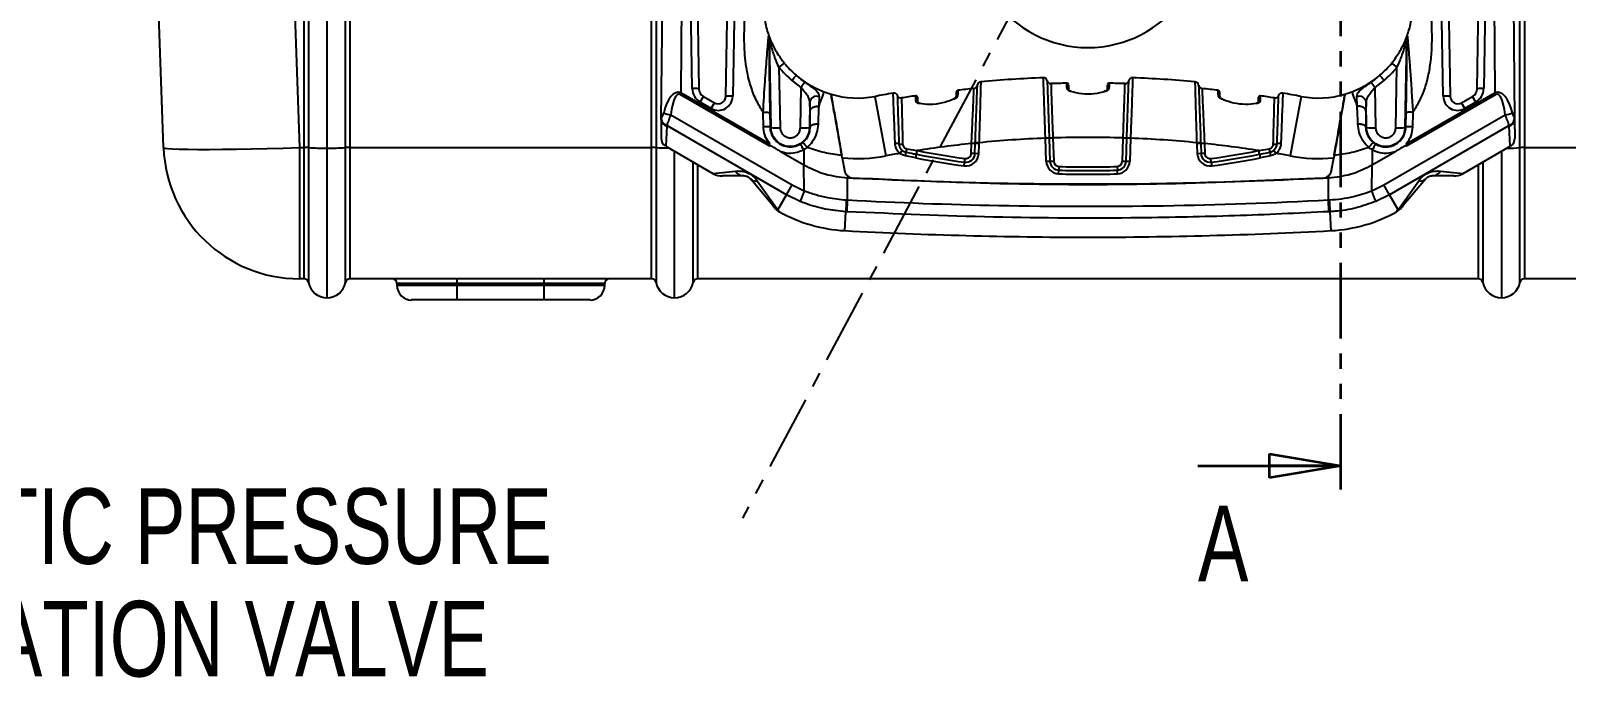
# Model space of a CAD drawing. Header units: millimetres. Extents: x 12 to 854, y 4 to 555.
# Drawn here: x 81.1 to 210.1, y 183.7 to 239.7 of the extents above; entities that cross this region are included whole.
import ezdxf

# ---------------------------------------------------------------- set-up
doc = ezdxf.new("R2010")
doc.units = ezdxf.units.MM
doc.linetypes.add('CENTER', pattern=[10.16, 6.35, -1.27, 1.27, -1.27])
doc.linetypes.add('PHANTOM', pattern=[12.7, 6.35, -1.27, 1.27, -1.27, 1.27, -1.27])
doc.layers.add('DEFAULT_1', color=7, linetype='CENTER')
doc.styles.add('SLDTEXTSTYLE2', font='TXT', dxfattribs={"width": 0.75})
doc.dimstyles.new('SLDDIMSTYLE1', dxfattribs={"dimtxt": 0.18, "dimasz": 3.556, "dimexe": 0, "dimexo": 0.0625, "dimgap": 0, "dimtad": 0, "dimtih": 1, "dimtoh": 1, "dimdec": 0, "dimrnd": 1e-09, "dimzin": 0, "dimdsep": 46, "dimtxsty": 'Standard', "dimsah": 1, "dimcen": 0.09, "dimadec": 0, "dimazin": 0, "dimtfac": 3.556, "dimtdec": 0, "dimtofl": 0, "dimtmove": 0, "dimatfit": 3, "dimfxl": 1, "dimfrac": 2, "dimtolj": 1, "dimtzin": 0, "dimarcsym": 0})

# ---------------------------------------------------------------- blocks, each defined once
blk = doc.blocks.new('SW_NOTE_0_2')
at = {"layer": 'DEFAULT_1', "color": 0, "char_height": 6.35, "attachment_point": 1, "style": 'SLDTEXTSTYLE2'}
for s, insert in [('AUTOMATIC PRESSURE', (-90.31, 2.52)), ('EQUALIZATION VALVE', (-90.31, -6.94))]:
    blk.add_mtext(s, dxfattribs=dict(at, insert=insert))
blk = doc.blocks.new('_Closed')
at = {"color": 0, "linetype": 'ByBlock', "lineweight": -2}
for p, q in [((-1, 0.166667), (0, 0)), ((-1, 0.166667), (-1, -0.166667)), ((0, 0), (-1, -0.166667)), ((0, 0), (-1, 0))]:
    blk.add_line(p, q, dxfattribs=at)

msp = doc.modelspace()

# ---------------------------------------------------------------- linework, layer by layer
at = {"color": 7, "linetype": 'PHANTOM', "lineweight": 35}
msp.add_line((191.13, 201.16), (191.13, 302.74), dxfattribs=at)
at = {"color": 7, "linetype": 'Continuous', "lineweight": 25}
for p, q in [((102.45, 263.99), (103.64, 229.91)), ((104.02, 229.91), (104.02, 263.99)), ((104.39, 263.98), (104.39, 229.89)), ((92.22, 229.91), (91.1, 262.06)), ((105.95, 242.02), (105.95, 229.85)), ((134.04, 232.24), (134.13, 241.94)), ((135.75, 241.98), (135.68, 234.52)), ((136.64, 234.85), (136.52, 242.01)), ((137.08, 242), (137.2, 234.84)), ((139.46, 234.2), (139.59, 242.14)), ((140.18, 242.15), (140.04, 234.21)), ((199.75, 234.21), (199.61, 242.15)), ((200.19, 242.14), (200.33, 234.2)), ((202.59, 234.84), (202.71, 242)), ((203.27, 242.01), (203.15, 234.85)), ((204.11, 234.52), (204.04, 241.98)), ((205.66, 241.94), (205.74, 232.24)), ((107.51, 229.89), (107.51, 240.93)), ((107.88, 241.05), (107.88, 229.91)), ((133.23, 229.91), (133.23, 241.05)), ((133.6, 240.93), (133.6, 229.89)), ((206.19, 229.89), (206.19, 240.93)), ((206.56, 241.05), (206.56, 229.91)), ((143.07, 239.31), (143.1, 239.13)), ((143.26, 231.57), (143.13, 239.05)), ((196.66, 239.05), (196.53, 231.57)), ((196.72, 239.31), (196.68, 239.13)), ((143.93, 236.65), (144.02, 231.56)), ((195.76, 231.56), (195.85, 236.65)), ((145.79, 234.94), (145.01, 235.55)), ((145.73, 231.56), (145.79, 234.94)), ((194.78, 235.55), (194, 234.94)), ((194, 234.94), (194.06, 231.56)), ((135.59, 234.36), (135.68, 234.52)), ((143.12, 230.01), (135.59, 234.36)), ((135.68, 234.52), (143.16, 230.2)), ((137.31, 233.72), (137.58, 234.19)), ((138.23, 233.19), (137.31, 233.72)), ((137.58, 234.19), (138.5, 233.66)), ((138.23, 233.19), (138.5, 233.66)), ((146.53, 233.71), (146.49, 231.57)), ((146.55, 232.96), (146.53, 233.71)), ((147.72, 234.58), (148.3, 234.38)), ((151.98, 234.19), (152.9, 229.2)), ((158.67, 234.01), (158.61, 233.98)), ((187.81, 234.19), (186.89, 229.2)), ((191.48, 234.38), (192.07, 234.58)), ((193.26, 233.71), (193.24, 232.96)), ((193.3, 231.57), (193.26, 233.71)), ((196.62, 230.2), (204.11, 234.52)), ((204.2, 234.36), (196.67, 230.01)), ((201.28, 233.66), (202.21, 234.19)), ((201.56, 233.19), (201.28, 233.66)), ((202.48, 233.72), (201.56, 233.19)), ((202.48, 233.72), (202.21, 234.19)), ((204.2, 234.36), (204.11, 234.52)), ((134.04, 232.24), (134.05, 232.28)), ((134.83, 232.66), (145.04, 226.77)), ((142.62, 231.64), (142.6, 232.85)), ((143.16, 232.85), (143.18, 231.63)), ((194.75, 226.77), (204.96, 232.66)), ((196.61, 231.63), (196.63, 232.85)), ((197.19, 232.85), (197.17, 231.64)), ((205.74, 232.28), (205.74, 232.24)), ((134.04, 232.24), (134.03, 230.68)), ((144.56, 225.93), (134.5, 231.74)), ((134.5, 231.74), (134.5, 231.7)), ((143.26, 231.57), (143.18, 231.63)), ((146.49, 231.57), (146.55, 231.61)), ((193.3, 231.57), (193.23, 231.61)), ((205.29, 231.74), (195.23, 225.93)), ((196.53, 231.57), (196.61, 231.63)), ((205.29, 231.7), (205.29, 231.74)), ((205.74, 232.24), (205.76, 230.68)), ((103.64, 229.91), (104.02, 229.91)), ((103.64, 229.91), (103.64, 218.87)), ((104.02, 218.87), (104.02, 229.91)), ((104.39, 229.89), (104.39, 218.57)), ((105.95, 229.85), (105.95, 217.29)), ((107.51, 218.57), (107.51, 229.89)), ((107.88, 229.91), (133.23, 229.91)), ((107.88, 229.91), (107.88, 218.87)), ((133.23, 218.87), (133.23, 229.91)), ((133.6, 229.89), (133.6, 218.57)), ((134.41, 230.01), (138.38, 227.72)), ((145.72, 230.18), (145.93, 230.33)), ((146.01, 229.71), (146.01, 228.45)), ((154.67, 229.8), (155.53, 229.64)), ((160.08, 229.4), (160.11, 230.24)), ((160.42, 230.23), (160.11, 230.24)), ((160.39, 229.39), (160.42, 230.23)), ((160.73, 230.3), (160.42, 230.31)), ((160.42, 230.23), (160.42, 230.31)), ((160.73, 230.22), (160.42, 230.23)), ((160.73, 230.22), (160.7, 229.38)), ((160.73, 230.3), (160.73, 230.22)), ((166.63, 230.69), (166.32, 230.68)), ((166.63, 230.69), (166.32, 230.68)), ((166.39, 228.72), (166.32, 230.68)), ((166.32, 230.68), (166.32, 230.68)), ((166.94, 230.7), (166.63, 230.69)), ((166.63, 230.69), (166.63, 230.69)), ((166.63, 230.69), (166.7, 228.73)), ((166.94, 230.7), (167.01, 228.74)), ((172.78, 228.74), (172.84, 230.7)), ((173.16, 230.69), (172.84, 230.7)), ((173.09, 228.73), (173.16, 230.69)), ((173.47, 230.68), (173.16, 230.69)), ((173.16, 230.69), (173.16, 230.69)), ((173.47, 230.68), (173.16, 230.69)), ((173.47, 230.68), (173.4, 228.72)), ((173.47, 230.68), (173.47, 230.68)), ((179.36, 230.31), (179.05, 230.3)), ((179.06, 230.22), (179.05, 230.3)), ((179.37, 230.23), (179.06, 230.22)), ((179.09, 229.38), (179.06, 230.22)), ((179.36, 230.31), (179.37, 230.23)), ((179.68, 230.24), (179.37, 230.23)), ((179.37, 230.23), (179.4, 229.39)), ((179.68, 230.24), (179.71, 229.4)), ((184.25, 229.64), (185.11, 229.8)), ((193.78, 229.71), (193.78, 228.45)), ((193.86, 230.33), (194.07, 230.18)), ((201.41, 227.72), (205.38, 230.01)), ((206.19, 218.57), (206.19, 229.89)), ((206.56, 229.91), (231.91, 229.91)), ((206.56, 229.91), (206.56, 218.87)), ((136.72, 218.57), (136.72, 228.68)), ((144.12, 229.54), (146.01, 228.45)), ((146.05, 226.27), (146.01, 228.45)), ((149.24, 229.04), (149.44, 227.96)), ((154.29, 229.66), (154.1, 229.41)), ((154.55, 229.2), (154.61, 229.51)), ((155.42, 229.03), (154.55, 229.2)), ((155.42, 229.03), (155.48, 229.34)), ((155.48, 229.34), (155.53, 229.64)), ((159.49, 228.36), (159.53, 228.67)), ((159.53, 228.67), (159.58, 228.98)), ((160.39, 229.39), (160.08, 229.4)), ((160.7, 229.38), (160.39, 229.39)), ((166.7, 228.73), (166.39, 228.72)), ((167.01, 228.74), (166.7, 228.73)), ((173.09, 228.73), (172.78, 228.74)), ((173.4, 228.72), (173.09, 228.73)), ((179.4, 229.39), (179.09, 229.38)), ((179.71, 229.4), (179.4, 229.39)), ((180.25, 228.67), (180.21, 228.98)), ((180.25, 228.67), (180.3, 228.36)), ((184.31, 229.34), (184.25, 229.64)), ((184.31, 229.34), (184.37, 229.03)), ((185.24, 229.2), (184.37, 229.03)), ((185.18, 229.51), (185.24, 229.2)), ((185.69, 229.41), (185.5, 229.66)), ((190.35, 227.96), (190.54, 229.04)), ((193.74, 226.27), (193.78, 228.45)), ((193.78, 228.45), (195.67, 229.54)), ((203.07, 228.68), (203.07, 218.57)), ((140.96, 227.51), (139.17, 227.51)), ((143.41, 225.02), (141.55, 227.24)), ((142.1, 227.11), (143.84, 224.68)), ((149.7, 227.51), (149.7, 227.35)), ((149.7, 227.35), (150.15, 227.33)), ((149.7, 225.5), (149.7, 227.35)), ((167.42, 227.69), (167.43, 228)), ((167.44, 228.31), (167.43, 228)), ((172.35, 228.31), (172.36, 228)), ((172.37, 227.69), (172.36, 228)), ((189.64, 227.33), (190.09, 227.35)), ((190.09, 227.51), (190.09, 227.35)), ((190.09, 225.5), (190.09, 227.35)), ((195.95, 224.68), (197.68, 227.11)), ((198.24, 227.24), (196.38, 225.02)), ((200.62, 227.51), (198.82, 227.51)), ((143.84, 224.68), (144.56, 225.93)), ((144.56, 225.93), (145.04, 226.77)), ((145.7, 225.38), (144.56, 225.93)), ((145.04, 226.77), (146.05, 226.27)), ((193.74, 226.27), (194.75, 226.77)), ((195.23, 225.93), (194.09, 225.38)), ((195.23, 225.93), (194.75, 226.77)), ((195.95, 224.68), (195.23, 225.93)), ((149.65, 224.51), (149.54, 224.51)), ((190.24, 224.51), (190.14, 224.51)), ((104.02, 218.87), (103.64, 218.87)), ((133.23, 218.87), (107.88, 218.87)), ((111.82, 218.49), (111.82, 218.33)), ((116.9, 218.49), (116.9, 218.87)), ((124.21, 218.49), (116.9, 218.49)), ((116.9, 218.33), (116.9, 218.49)), ((116.9, 217.1), (116.9, 218.33)), ((116.9, 218.33), (124.21, 218.33)), ((124.21, 218.49), (124.21, 218.87)), ((124.21, 218.33), (124.21, 218.49)), ((124.21, 217.1), (124.21, 218.33)), ((129.29, 218.33), (129.29, 218.49)), ((202.7, 218.87), (137.09, 218.87)), ((231.91, 218.87), (206.56, 218.87)), ((116.9, 217.1), (113.06, 217.1)), ((124.21, 217.1), (116.9, 217.1)), ((128.05, 217.1), (124.21, 217.1))]:
    msp.add_line(p, q, dxfattribs=at)
at = {"color": 8, "linetype": 'Continuous', "lineweight": 25}
for p, q in [((134.5, 231.7), (134.41, 230.01)), ((205.38, 230.01), (205.29, 231.7)), ((135.16, 217.29), (135.16, 229.58)), ((137.09, 228.47), (137.09, 218.87)), ((202.7, 218.87), (202.7, 228.47)), ((204.63, 229.58), (204.63, 217.29)), ((138.38, 227.72), (140.28, 227.92)), ((199.51, 227.92), (201.41, 227.72)), ((149.46, 222.91), (149.54, 224.51)), ((190.33, 222.91), (190.24, 224.51)), ((116.9, 218.49), (111.82, 218.49)), ((111.82, 218.33), (116.9, 218.33)), ((129.29, 218.49), (124.21, 218.49)), ((124.21, 218.33), (129.29, 218.33))]:
    msp.add_line(p, q, dxfattribs=at)
at = {"color": 7, "linetype": 'Continuous', "lineweight": 35}
msp.add_line((179.13, 203.16), (191.13, 203.16), dxfattribs=at)
at = {"color": 7, "linetype": 'Continuous', "lineweight": 25, "flags": 128}
for points in [[(92.22, 229.91), (92.3, 229.86), (92.55, 229.82), (92.97, 229.79), (93.53, 229.77), (94.25, 229.75), (95.1, 229.74), (96.07, 229.74), (97.16, 229.75), (98.34, 229.77), (99.59, 229.79), (100.91, 229.82), (102.27, 229.86), (103.64, 229.91)], [(149.65, 224.51), (149.65, 224.6), (149.66, 224.71), (149.66, 224.82), (149.67, 224.95), (149.68, 225.08), (149.68, 225.21), (149.69, 225.35), (149.7, 225.5)], [(190.14, 224.51), (190.14, 224.6), (190.13, 224.71), (190.12, 224.82), (190.12, 224.95), (190.11, 225.08), (190.1, 225.21), (190.1, 225.35), (190.09, 225.5)]]:
    msp.add_lwpolyline(points, dxfattribs=at)
at = {"color": 7, "linetype": 'Continuous', "lineweight": 25}
for centre, radius, start, end in [((169.89, 248.08), 9.78, 215.9336, 324.0664), ((150.54, 242), 7.94, 199.7786, 200.3241), ((142.57, 239.04), 0.566, 0.8539, 20.3218), ((151.11, 242.01), 8.51, 199.7786, 200.3241), ((197.22, 239.04), 0.566, 159.6782, 179.1461), ((188.68, 242.01), 8.51, 339.6759, 340.2214), ((189.25, 242), 7.94, 339.6759, 340.2214), ((148.38, 231.39), 6.89, 125.5604, 130.24), ((150.54, 242.01), 8.51, 219.0838, 229.455), ((150.54, 242), 7.94, 219.0838, 229.455), ((189.25, 242), 7.94, 310.5451, 320.9162), ((189.25, 242.01), 8.51, 310.5489, 320.9162), ((191.41, 231.39), 6.89, 49.76, 54.4396), ((136.85, 230.82), 4.04, 85.0032, 92.9563), ((137.97, 234.87), 1.33, 181, 240), ((137.96, 234.85), 0.762, 181, 240), ((154.94, 228.56), 11.16, 142.2918, 145.1519), ((169.89, 136.95), 98.37, 95.5891, 96.3838), ((160.28, 235.17), 0.318, 275.5891, 353.8714), ((160.91, 235.1), 0.318, 95.2276, 173.8714), ((169.89, 136.95), 98.88, 92.174, 95.2276), ((166.15, 235.44), 0.318, 13.5302, 92.174), ((166.77, 235.59), 0.318, 193.5302, 271.8126), ((169.89, 136.95), 98.37, 91.0337, 91.8126), ((168.12, 235.18), 0.127, 2, 91.0337), ((168.14, 234.74), 0.121, 5.0185, 93.9622), ((171.64, 234.74), 0.121, 86.0378, 174.9815), ((171.67, 235.18), 0.127, 88.9663, 178), ((169.89, 136.95), 98.37, 88.1874, 88.9663), ((173.02, 235.59), 0.317, 268.1874, 346.4698), ((173.63, 235.44), 0.318, 87.826, 166.4698), ((169.89, 136.95), 98.88, 84.7724, 87.826), ((178.87, 235.1), 0.318, 6.1286, 84.7724), ((179.51, 235.17), 0.318, 186.1286, 264.4109), ((169.89, 136.95), 98.37, 83.6162, 84.4109), ((184.84, 228.56), 11.16, 34.8481, 37.7082), ((201.82, 234.85), 0.762, 300, 359), ((201.81, 234.87), 1.33, 300, 359), ((202.94, 230.82), 4.04, 87.0437, 94.9968), ((138.83, 234.23), 1.21, 240, 359), ((138.82, 234.21), 0.635, 240, 359), ((139.82, 230.04), 4.18, 86.978, 94.9819), ((147.09, 233.63), 0.574, 68.6959, 172.2702), ((150.54, 242), 7.94, 253.6416, 280.4392), ((169.89, 136.95), 98.88, 99.5289, 100.4392), ((153.58, 234.15), 0.318, 20.8851, 99.5289), ((154.17, 234.38), 0.318, 200.8851, 279.1675), ((169.89, 136.95), 98.37, 98.464, 99.1675), ((155.43, 234.12), 0.127, 2, 98.464), ((155.45, 233.69), 0.123, 5.47, 100.2018), ((155.76, 233.57), 0.038, 84.8444, 149.8506), ((158.62, 233.95), 0.0347, 41.4967, 111.2417), ((158.95, 234.14), 0.119, 92.2613, 175.3612), ((158.97, 234.58), 0.127, 96.3838, 178), ((168.46, 234.59), 0.0371, 78.1349, 143.5655), ((180.82, 234.58), 0.127, 2, 83.6162), ((180.84, 234.14), 0.119, 4.6388, 87.7387), ((181.17, 233.95), 0.0354, 71.5793, 138.0978), ((184.03, 233.57), 0.0373, 29.7676, 98.0342), ((184.33, 233.69), 0.123, 79.7982, 174.53), ((184.35, 234.12), 0.127, 81.536, 178), ((169.89, 136.95), 98.37, 80.8325, 81.536), ((185.62, 234.38), 0.318, 260.8325, 339.1149), ((186.21, 234.15), 0.318, 80.4711, 159.1149), ((169.89, 136.95), 98.88, 79.5608, 80.4711), ((189.25, 242), 7.94, 259.5608, 286.3584), ((192.69, 233.63), 0.574, 7.7298, 111.3041), ((199.97, 230.04), 4.18, 85.0181, 93.022), ((200.95, 234.23), 1.21, 181, 300), ((200.97, 234.21), 0.635, 181, 300), ((134.68, 232.36), 0.641, 186.657, 253.4293), ((135.08, 234.91), 2.27, 248.0173, 263.6206), ((204.71, 234.91), 2.27, 276.3794, 291.9827), ((205.1, 232.36), 0.641, 286.5707, 353.343), ((134.65, 232.29), 0.605, 184.2128, 255.6432), ((142.82, 227.27), 4.37, 85.3721, 92.7144), ((143.7, 239.44), 7.88, 266.7942, 272.3299), ((146.05, 239.44), 7.88, 267.6814, 273.2169), ((193.74, 239.44), 7.88, 266.7942, 272.3299), ((196.08, 239.44), 7.88, 267.6814, 273.2169), ((196.96, 227.3), 4.35, 87.2772, 94.6603), ((205.14, 232.29), 0.605, 284.3568, 355.7872), ((103.64, 230.3), 11.43, 182, 270), ((104.09, 225.85), 4.05, 85.7112, 91.0024), ((105.65, 246.73), 16.88, 265.7112, 271.0024), ((106.24, 246.73), 16.88, 268.9976, 274.2888), ((107.81, 225.85), 4.05, 88.9976, 94.2888), ((133.3, 225.85), 4.05, 85.7112, 91.0024), ((134.79, 230.67), 0.762, 179.5, 237.1189), ((142.37, 227.78), 4.12, 27.8817, 35.6698), ((153.77, 229.49), 0.762, 71.925, 96.1869), ((154.24, 231.01), 0.831, 253.9242, 276.0201), ((149.9, 230.72), 4.87, 345.5727, 349.0297), ((169.89, 136.95), 93.8, 95.9872, 98.8055), ((169.89, 136.95), 93.8, 92.1829, 95.6035), ((169.89, 136.95), 93.8, 88.1972, 91.8028), ((169.89, 136.95), 93.8, 84.3965, 87.8171), ((169.89, 136.95), 93.8, 81.1945, 84.0128), ((189.89, 230.72), 4.87, 190.9703, 194.4273), ((185.55, 231.01), 0.831, 263.9799, 286.0758), ((186.02, 229.49), 0.762, 83.8131, 108.075), ((197.42, 227.78), 4.12, 144.3302, 152.1183), ((205, 230.67), 0.762, 302.609, 0.5), ((206.49, 225.85), 4.05, 88.9976, 94.2888), ((150.54, 242), 13.02, 264.2928, 280.4392), ((169.89, 136.95), 93.8, 99.6947, 100.4392), ((169.89, 304.15), 76.5, 259.0923, 262.1853), ((169.89, 304.15), 76.19, 259.0923, 262.1853), ((169.89, 304.15), 75.88, 259.0923, 262.1853), ((159.64, 229.42), 1.07, 262.1853, 358), ((159.64, 229.42), 0.756, 262.1853, 358), ((159.64, 229.42), 0.444, 262.1853, 358), ((167.46, 228.76), 1.07, 182, 268.1478), ((167.46, 228.76), 0.756, 182, 268.1478), ((167.46, 228.76), 0.444, 182, 268.1478), ((172.33, 228.76), 0.444, 271.8522, 358), ((172.33, 228.76), 0.756, 271.8522, 358), ((172.33, 228.76), 1.07, 271.8522, 358), ((180.15, 229.42), 1.07, 182, 277.8147), ((180.15, 229.42), 0.756, 182, 277.8147), ((180.15, 229.42), 0.444, 182, 277.8147), ((169.89, 304.15), 75.88, 277.8147, 280.9077), ((169.89, 304.15), 76.19, 277.8147, 280.9077), ((169.89, 304.15), 76.5, 277.8147, 280.9077), ((169.89, 136.95), 93.8, 79.5608, 80.3053), ((189.25, 242), 13.02, 259.5608, 275.7072), ((139.17, 229.1), 1.59, 242.2761, 270), ((141.01, 228.37), 0.863, 211.7841, 266.5795), ((141.93, 227.66), 0.573, 227.7563, 287.3127), ((150.19, 228.09), 0.762, 190, 266.994), ((169.89, 304.15), 76.5, 268.1478, 271.8522), ((169.89, 304.15), 76.19, 268.1478, 271.8522), ((169.89, 304.15), 75.88, 268.1478, 271.8522), ((189.6, 228.09), 0.762, 273.006, 350), ((197.86, 227.66), 0.573, 252.6873, 312.2437), ((198.77, 228.37), 0.863, 273.4205, 328.2159), ((200.62, 229.1), 1.59, 270, 297.6271), ((176.7, 213.8), 33.08, 157.8603, 159.5236), ((163.09, 213.8), 33.08, 20.4764, 22.1397), ((144.42, 225.87), 1.32, 220.0734, 244.0256), ((144.77, 225.87), 1.59, 219.9911, 240.0564), ((500.85, 207.42), 351.73, 177.0526, 177.214), ((-161.07, 207.42), 351.73, 2.786, 2.9474), ((195.02, 225.87), 1.59, 300.0653, 320.0089), ((195.37, 225.87), 1.32, 295.9744, 319.9266), ((150.14, 235.6), 12.7, 240.9566, 266.9254), ((189.65, 235.6), 12.7, 273.0746, 299.0395), ((169.89, 603.37), 381, 266.9254, 270), ((169.89, 603.37), 381, 270, 273.0746), ((104.02, 218.49), 0.381, 11.1599, 90), ((105.95, 218.87), 1.59, 191.1599, 270), ((105.95, 218.87), 1.59, 270, 348.8401), ((107.88, 218.49), 0.381, 90, 168.8401), ((111.44, 218.49), 0.381, 0, 90), ((113.06, 218.33), 1.24, 180, 270), ((128.05, 218.33), 1.24, 270, 0), ((129.67, 218.49), 0.381, 90, 180), ((133.23, 218.49), 0.381, 11.1599, 90), ((135.16, 218.87), 1.59, 191.1599, 270), ((135.16, 218.87), 1.59, 270, 348.8401), ((137.09, 218.49), 0.381, 90, 168.8401), ((202.7, 218.49), 0.381, 11.1599, 90), ((204.63, 218.87), 1.59, 191.1599, 270), ((204.63, 218.87), 1.59, 270, 348.8401), ((206.56, 218.49), 0.381, 90, 168.8401)]:
    msp.add_arc(centre, radius, start, end, dxfattribs=at)
at = {"color": 8, "linetype": 'Continuous', "lineweight": 25}
for centre, radius, start, end in [((134.58, 241.1), 11.24, 265.0041, 270.5514), ((205.11, 243.6), 13.75, 269.9542, 274.4903)]:
    msp.add_arc(centre, radius, start, end, dxfattribs=at)
at = {"color": 7, "linetype": 'Continuous', "lineweight": 25}
for centre, major_axis, ratio, start_param, end_param in [((135.62, 230.63), (-0.15, 3.92), 0.402197, 6.144294, 7.246867), ((135.54, 230.49), (-0.05, 3.89), 0.210866, 6.158268, 7.26084), ((204.17, 230.63), (0.15, 3.92), 0.402197, 5.319504, 6.422076), ((204.25, 230.49), (0.05, 3.89), 0.210866, 5.305531, 6.408103)]:
    msp.add_ellipse(centre, major_axis=major_axis, ratio=ratio, start_param=start_param, end_param=end_param, dxfattribs=at)
for points, knots in [([(142.6, 232.86), (142.4, 233.18), (142.11, 233.67), (141.79, 234.4), (141.58, 234.99), (141.38, 235.68), (141.2, 236.49), (141.08, 237.42), (141.02, 238.36), (141.01, 239.28), (141.03, 240.2), (141.05, 241.08), (141.05, 241.65), (141.05, 241.89)], [0, 0, 0, 0, 0.119831, 0.186079, 0.253663, 0.322868, 0.417531, 0.518581, 0.626542, 0.718547, 0.815886, 0.92406, 1, 1, 1, 1]), ([(142.6, 241.86), (142.62, 241.48), (142.66, 240.9), (142.82, 240.13), (142.95, 239.65), (143.05, 239.38), (143.07, 239.31)], [0, 0, 0, 0, 0.420876, 0.655877, 0.909671, 1, 1, 1, 1]), ([(196.72, 239.31), (196.74, 239.38), (196.9, 239.84), (197.11, 240.67), (197.16, 241.48), (197.18, 241.86)], [0, 0, 0, 0, 0.0904, 0.57877, 1, 1, 1, 1]), ([(198.74, 241.89), (198.74, 241.53), (198.74, 240.71), (198.78, 239.48), (198.77, 238.15), (198.65, 236.87), (198.37, 235.39), (197.9, 234.04), (197.38, 233.18), (197.19, 232.86)], [0, 0, 0, 0, 0.115444, 0.264911, 0.395732, 0.54297, 0.677304, 0.880086, 1, 1, 1, 1]), ([(142.6, 232.86), (142.6, 232.86), (142.64, 233.73), (142.75, 235.27), (142.88, 237.11), (142.97, 238.2), (143.02, 238.76), (143.04, 239.04), (143.06, 239.22), (143.07, 239.3), (143.07, 239.31), (143.07, 239.31), (143.07, 239.31)], [0, 0, 0, 0, 0.000004, 0.362784, 0.644759, 0.791893, 0.847064, 0.910676, 0.941755, 0.975251, 0.999996, 1, 1, 1, 1]), ([(143.1, 239.13), (143.1, 239.13), (143.1, 239.13), (143.09, 239.06), (143.09, 238.9), (143.09, 238.63), (143.09, 238.08), (143.1, 236.99), (143.12, 235.19), (143.14, 233.69), (143.16, 232.85)], [0, 0, 0, 0, 0.023597, 0.04491, 0.070395, 0.128166, 0.182103, 0.332677, 0.626654, 1, 1, 1, 1]), ([(143.1, 239.24), (143.1, 239.23), (143.11, 239.2), (143.18, 239.01), (143.39, 238.53), (143.77, 237.8), (144.19, 237.25), (144.38, 236.99)], [0, 0, 0, 0, 0.061848, 0.145638, 0.313401, 0.68883, 1, 1, 1, 1]), ([(143.93, 236.65), (143.82, 236.92), (143.55, 237.52), (143.32, 238.27), (143.19, 238.79), (143.15, 238.98), (143.13, 239.04), (143.13, 239.05), (143.13, 239.05)], [0, 0, 0, 0, 0.328404, 0.723804, 0.887229, 0.957164, 0.983214, 1, 1, 1, 1]), ([(195.41, 236.99), (195.64, 237.3), (195.99, 237.77), (196.34, 238.42), (196.53, 238.82), (196.63, 239.08), (196.68, 239.21), (196.69, 239.23), (196.69, 239.24)], [0, 0, 0, 0, 0.374548, 0.576743, 0.777999, 0.868579, 0.947136, 1, 1, 1, 1]), ([(196.66, 239.05), (196.66, 239.05), (196.65, 239.04), (196.64, 238.99), (196.62, 238.87), (196.51, 238.43), (196.29, 237.65), (195.99, 236.98), (195.85, 236.65)], [0, 0, 0, 0, 0.023218, 0.036127, 0.10011, 0.184887, 0.603258, 1, 1, 1, 1]), ([(196.63, 232.85), (196.63, 232.94), (196.65, 234), (196.67, 235.47), (196.69, 237.23), (196.7, 238.21), (196.7, 238.84), (196.69, 239.06), (196.69, 239.13), (196.69, 239.13), (196.68, 239.13)], [0, 0, 0, 0, 0.042119, 0.469833, 0.655699, 0.841028, 0.924023, 0.954982, 0.977513, 1, 1, 1, 1]), ([(196.72, 239.31), (196.72, 239.31), (196.72, 239.31), (196.72, 239.29), (196.73, 239.21), (196.75, 238.98), (196.81, 238.36), (196.89, 237.36), (196.99, 235.99), (197.09, 234.5), (197.16, 233.4), (197.19, 232.86), (197.19, 232.86)], [0, 0, 0, 0, 0.000004, 0.029157, 0.058367, 0.095808, 0.18465, 0.364049, 0.544371, 0.772311, 0.999996, 1, 1, 1, 1]), ([(145.38, 235.97), (145.38, 235.97), (145.62, 235.76), (145.87, 235.57), (146.11, 235.38)], [0, 0, 0, 0, 0.0000319, 1, 1, 1, 1]), ([(145.38, 235.97), (145.43, 235.92), (145.53, 235.84), (145.94, 235.51), (146.64, 235.04), (147.38, 234.73), (147.72, 234.58)], [0, 0, 0, 0, 0.076244, 0.148509, 0.607538, 1, 1, 1, 1]), ([(146.53, 233.71), (146.51, 233.82), (146.48, 234.03), (146.28, 234.34), (146.03, 234.63), (145.86, 234.84), (145.79, 234.94)], [0, 0, 0, 0, 0.282468, 0.530262, 0.780791, 1, 1, 1, 1]), ([(146.11, 235.38), (146.25, 235.29), (146.54, 235.09), (146.93, 234.8), (147.25, 234.5), (147.28, 234.28), (147.3, 234.17)], [0, 0, 0, 0, 0.197896, 0.43807, 0.693596, 1, 1, 1, 1]), ([(160.11, 230.24), (160.13, 230.76), (160.18, 231.81), (160.24, 233.2), (160.29, 234.25), (160.31, 234.72), (160.31, 234.84), (160.31, 234.85), (160.31, 234.85)], [0, 0, 0, 0, 0.217347, 0.43466, 0.650824, 0.864985, 0.951817, 1, 1, 1, 1]), ([(160.42, 230.31), (160.44, 230.86), (160.48, 231.95), (160.53, 233.3), (160.57, 234.35), (160.59, 234.9), (160.6, 235.11), (160.6, 235.13), (160.6, 235.13)], [0, 0, 0, 0, 0.216675, 0.433565, 0.604637, 0.817217, 0.924839, 1, 1, 1, 1]), ([(160.88, 235.42), (160.88, 235.38), (160.88, 235.29), (160.86, 234.58), (160.83, 233.47), (160.79, 232.03), (160.75, 230.88), (160.73, 230.3)], [0, 0, 0, 0, 0.183, 0.396179, 0.567466, 0.784147, 1, 1, 1, 1]), ([(166.32, 230.68), (166.3, 231.15), (166.27, 232.19), (166.22, 233.57), (166.18, 234.74), (166.15, 235.58), (166.14, 235.7), (166.14, 235.76)], [0, 0, 0, 0, 0.177185, 0.391856, 0.563908, 0.778577, 1, 1, 1, 1]), ([(166.46, 235.51), (166.46, 235.51), (166.46, 235.51), (166.47, 235.31), (166.5, 234.55), (166.54, 233.43), (166.58, 232.13), (166.62, 231.14), (166.63, 230.69)], [0, 0, 0, 0, 0.0068552, 0.221501, 0.4361473, 0.6081827, 0.8228316, 1, 1, 1, 1]), ([(166.78, 235.27), (166.78, 235.25), (166.79, 235.19), (166.8, 234.65), (166.84, 233.61), (166.88, 232.41), (166.92, 231.41), (166.94, 230.89), (166.94, 230.7)], [0, 0, 0, 0, 0.141119, 0.355659, 0.5702, 0.784741, 0.919302, 1, 1, 1, 1]), ([(168.13, 234.86), (168.13, 235.04), (168.12, 235.25), (168.12, 235.3), (168.12, 235.3), (168.12, 235.3)], [0, 0, 0, 0, 0.757753, 0.883193, 1, 1, 1, 1]), ([(168.43, 234.61), (168.37, 234.63), (168.26, 234.67), (168.16, 234.77), (168.14, 234.83), (168.13, 234.86)], [0, 0, 0, 0, 0.320861, 0.659485, 1, 1, 1, 1]), ([(168.25, 235.18), (168.25, 235.18), (168.25, 235.16), (168.26, 234.93), (168.26, 234.75)], [0, 0, 0, 0, 0.242181, 1, 1, 1, 1]), ([(171.65, 234.86), (171.65, 234.85), (171.65, 234.82), (171.61, 234.75), (171.51, 234.67), (171.41, 234.63), (171.36, 234.61)], [0, 0, 0, 0, 0.071873, 0.402497, 0.701954, 1, 1, 1, 1]), ([(171.52, 234.75), (171.53, 234.81), (171.54, 235.08), (171.54, 235.14), (171.54, 235.18)], [0, 0, 0, 0, 0.242181, 1, 1, 1, 1]), ([(171.67, 235.3), (171.67, 235.26), (171.66, 235.2), (171.66, 234.96), (171.65, 234.89), (171.65, 234.86)], [0, 0, 0, 0, 0.757753, 0.883191, 1, 1, 1, 1]), ([(172.84, 230.7), (172.86, 231.04), (172.89, 231.89), (172.93, 233.17), (172.97, 234.34), (173, 235), (173, 235.24), (173.01, 235.26), (173.01, 235.27)], [0, 0, 0, 0, 0.141127, 0.355667, 0.570206, 0.784744, 0.919304, 1, 1, 1, 1]), ([(173.16, 230.69), (173.16, 230.82), (173.18, 231.48), (173.22, 232.57), (173.26, 233.64), (173.29, 234.53), (173.31, 235.25), (173.32, 235.5), (173.32, 235.51), (173.32, 235.51)], [0, 0, 0, 0, 0.05001, 0.264566, 0.436527, 0.542649, 0.757202, 0.971754, 1, 1, 1, 1]), ([(173.64, 235.76), (173.64, 235.76), (173.64, 235.75), (173.64, 235.48), (173.61, 234.73), (173.58, 233.78), (173.54, 232.66), (173.5, 231.51), (173.47, 230.81), (173.47, 230.68)], [0, 0, 0, 0, 0.028246, 0.242799, 0.457352, 0.563474, 0.735434, 0.94999, 1, 1, 1, 1]), ([(179.05, 230.3), (179.04, 230.87), (179, 232.02), (178.96, 233.45), (178.93, 234.56), (178.91, 235.28), (178.9, 235.37), (178.9, 235.42)], [0, 0, 0, 0, 0.213228, 0.429925, 0.60121, 0.814404, 1, 1, 1, 1]), ([(179.19, 235.13), (179.19, 235.1), (179.19, 235.01), (179.22, 234.33), (179.26, 233.29), (179.3, 232.14), (179.34, 231.08), (179.36, 230.54), (179.36, 230.31)], [0, 0, 0, 0, 0.184863, 0.397407, 0.568437, 0.785294, 0.907929, 1, 1, 1, 1]), ([(179.47, 234.85), (179.48, 234.83), (179.48, 234.78), (179.5, 234.24), (179.55, 233.2), (179.6, 231.98), (179.65, 230.96), (179.67, 230.44), (179.68, 230.24)], [0, 0, 0, 0, 0.1347629, 0.3488062, 0.5648525, 0.7820462, 0.9170723, 1, 1, 1, 1]), ([(192.07, 234.58), (192.41, 234.73), (192.95, 234.95), (193.61, 235.36), (194.05, 235.67), (194.31, 235.88), (194.41, 235.97)], [0, 0, 0, 0, 0.392186, 0.61277, 0.851599, 1, 1, 1, 1]), ([(192.49, 234.17), (192.49, 234.25), (192.51, 234.43), (192.74, 234.7), (193.12, 235), (193.47, 235.24), (193.64, 235.36), (193.67, 235.38)], [0, 0, 0, 0, 0.20964, 0.473081, 0.734585, 0.95553, 1, 1, 1, 1]), ([(194, 234.94), (193.9, 234.81), (193.7, 234.57), (193.44, 234.24), (193.29, 233.96), (193.27, 233.79), (193.26, 233.71)], [0, 0, 0, 0, 0.29122, 0.55769, 0.80778, 1, 1, 1, 1]), ([(193.67, 235.38), (193.92, 235.57), (194.17, 235.76), (194.41, 235.97), (194.41, 235.97)], [0, 0, 0, 0, 0.999968, 1, 1, 1, 1]), ([(194.41, 235.97), (194.41, 235.96), (194.43, 235.95), (194.51, 235.85), (194.64, 235.72), (194.73, 235.6), (194.78, 235.55)], [0, 0, 0, 0, 0.25, 0.5, 0.75, 1, 1, 1, 1]), ([(147.27, 233.35), (147.34, 233.53), (147.48, 233.9), (147.62, 234.28), (147.7, 234.53), (147.71, 234.56), (147.72, 234.58)], [0, 0, 0, 0, 0.251809, 0.498696, 0.75627, 1, 1, 1, 1]), ([(147.3, 234.17), (147.3, 233.96), (147.29, 233.72), (147.27, 233.4), (147.27, 233.35), (147.27, 233.35)], [0, 0, 0, 0, 0.82405, 0.999979, 1, 1, 1, 1]), ([(149.24, 229.04), (149.14, 229.66), (148.92, 230.9), (148.68, 232.27), (148.52, 233.17), (148.42, 233.72), (148.35, 234.11), (148.31, 234.34), (148.31, 234.37), (148.3, 234.38)], [0, 0, 0, 0, 0.228328, 0.456559, 0.571833, 0.687056, 0.797087, 0.907054, 1, 1, 1, 1]), ([(148.3, 234.38), (148.31, 234.36), (148.31, 234.32), (148.37, 233.99), (148.46, 233.49), (148.58, 232.83), (148.72, 232.05), (148.87, 231.17), (149.04, 230.22), (149.15, 229.56), (149.21, 229.23)], [0, 0, 0, 0, 0.123881, 0.249387, 0.373285, 0.499538, 0.624114, 0.749387, 0.874921, 1, 1, 1, 1]), ([(153.69, 230.25), (153.68, 230.49), (153.65, 231.3), (153.6, 232.45), (153.56, 233.58), (153.53, 234.32), (153.53, 234.42), (153.52, 234.46)], [0, 0, 0, 0, 0.106912, 0.350449, 0.543422, 0.782624, 1, 1, 1, 1]), ([(153.87, 234.26), (153.88, 234.22), (153.88, 234.13), (153.9, 233.41), (153.94, 232.33), (153.97, 231.22), (154, 230.45), (154.01, 230.21)], [0, 0, 0, 0, 0.21783, 0.457358, 0.650351, 0.893462, 1, 1, 1, 1]), ([(154.22, 234.06), (154.22, 234.01), (154.23, 233.91), (154.25, 233.13), (154.28, 231.97), (154.3, 230.9), (154.32, 230.29), (154.32, 230.18)], [0, 0, 0, 0, 0.236644, 0.473312, 0.710873, 0.950302, 1, 1, 1, 1]), ([(155.43, 233.81), (155.42, 233.98), (155.42, 234.19), (155.41, 234.25), (155.41, 234.25), (155.41, 234.25)], [0, 0, 0, 0, 0.756752, 0.882745, 1, 1, 1, 1]), ([(155.73, 233.59), (155.72, 233.59), (155.66, 233.6), (155.56, 233.64), (155.45, 233.72), (155.44, 233.78), (155.43, 233.81)], [0, 0, 0, 0, 0.050945, 0.324098, 0.661497, 1, 1, 1, 1]), ([(155.56, 234.13), (155.56, 234.12), (155.56, 234.11), (155.57, 233.87), (155.58, 233.7)], [0, 0, 0, 0, 0.243176, 1, 1, 1, 1]), ([(155.76, 233.61), (155.73, 233.62), (155.67, 233.63), (155.6, 233.67), (155.58, 233.7), (155.58, 233.7), (155.58, 233.69)], [0, 0, 0, 0, 0.2249111, 0.5171412, 0.8381595, 1, 1, 1, 1]), ([(158.65, 233.97), (158.33, 233.85), (157.7, 233.61), (156.63, 233.48), (156.01, 233.56), (155.73, 233.59)], [0, 0, 0, 0, 0.348751, 0.6985639, 1, 1, 1, 1]), ([(158.94, 234.26), (158.93, 234.23), (158.92, 234.16), (158.81, 234.05), (158.7, 234), (158.65, 233.97)], [0, 0, 0, 0, 0.360876, 0.6812885, 1, 1, 1, 1]), ([(158.83, 234.14), (158.83, 234.14), (158.83, 234.14), (158.78, 234.08), (158.72, 234.03), (158.67, 234.01), (158.67, 234.01)], [0, 0, 0, 0, 0.230898, 0.613175, 0.985321, 1, 1, 1, 1]), ([(158.83, 234.15), (158.83, 234.22), (158.84, 234.49), (158.84, 234.55), (158.84, 234.59)], [0, 0, 0, 0, 0.250264, 1, 1, 1, 1]), ([(158.96, 234.71), (158.95, 234.66), (158.95, 234.61), (158.95, 234.37), (158.94, 234.3), (158.94, 234.26)], [0, 0, 0, 0, 0.749675, 0.874818, 1, 1, 1, 1]), ([(168.47, 234.63), (168.44, 234.64), (168.36, 234.66), (168.29, 234.71), (168.26, 234.75), (168.26, 234.75), (168.26, 234.75)], [0, 0, 0, 0, 0.223402, 0.530092, 0.862252, 1, 1, 1, 1]), ([(171.36, 234.61), (171.05, 234.53), (170.43, 234.38), (169.37, 234.37), (168.75, 234.53), (168.43, 234.61)], [0, 0, 0, 0, 0.330191, 0.660704, 1, 1, 1, 1]), ([(171.52, 234.74), (171.52, 234.74), (171.52, 234.74), (171.47, 234.69), (171.38, 234.64), (171.3, 234.62), (171.26, 234.61)], [0, 0, 0, 0, 0.211121, 0.495355, 0.783148, 1, 1, 1, 1]), ([(180.85, 234.26), (180.84, 234.44), (180.83, 234.65), (180.83, 234.71), (180.83, 234.71), (180.83, 234.71)], [0, 0, 0, 0, 0.74966, 0.874973, 1, 1, 1, 1]), ([(181.14, 233.97), (181.08, 234), (180.97, 234.06), (180.87, 234.16), (180.85, 234.23), (180.85, 234.26)], [0, 0, 0, 0, 0.327877, 0.662615, 1, 1, 1, 1]), ([(180.94, 234.59), (180.94, 234.58), (180.95, 234.57), (180.95, 234.33), (180.96, 234.15)], [0, 0, 0, 0, 0.250258, 1, 1, 1, 1]), ([(181.18, 233.98), (181.15, 234), (181.07, 234.03), (180.99, 234.09), (180.96, 234.15), (180.96, 234.14), (180.96, 234.14)], [0, 0, 0, 0, 0.225666, 0.550744, 0.838236, 1, 1, 1, 1]), ([(184.06, 233.59), (183.76, 233.55), (183.14, 233.48), (182.15, 233.61), (181.5, 233.82), (181.19, 233.95), (181.14, 233.97)], [0, 0, 0, 0, 0.319055, 0.63781, 0.946691, 1, 1, 1, 1]), ([(184.21, 233.69), (184.21, 233.69), (184.21, 233.7), (184.17, 233.66), (184.1, 233.62), (184.04, 233.62), (184.02, 233.61)], [0, 0, 0, 0, 0.2230711, 0.5578542, 0.8562934, 1, 1, 1, 1]), ([(184.36, 233.81), (184.35, 233.79), (184.35, 233.76), (184.3, 233.69), (184.21, 233.63), (184.11, 233.6), (184.06, 233.59)], [0, 0, 0, 0, 0.130135, 0.439907, 0.720607, 1, 1, 1, 1]), ([(184.21, 233.7), (184.21, 233.76), (184.22, 234.03), (184.23, 234.08), (184.23, 234.13)], [0, 0, 0, 0, 0.243179, 1, 1, 1, 1]), ([(184.37, 234.25), (184.37, 234.2), (184.37, 234.15), (184.36, 233.91), (184.36, 233.84), (184.36, 233.81)], [0, 0, 0, 0, 0.756762, 0.882658, 1, 1, 1, 1]), ([(185.46, 230.18), (185.47, 230.29), (185.48, 230.9), (185.51, 231.97), (185.54, 233.13), (185.56, 233.91), (185.57, 234.01), (185.57, 234.06)], [0, 0, 0, 0, 0.049698, 0.289127, 0.526688, 0.763356, 1, 1, 1, 1]), ([(185.78, 230.21), (185.79, 230.41), (185.81, 231.14), (185.85, 232.22), (185.88, 233.33), (185.91, 234.11), (185.91, 234.21), (185.91, 234.26)], [0, 0, 0, 0, 0.088066, 0.331334, 0.52433, 0.763989, 1, 1, 1, 1]), ([(186.26, 234.46), (186.26, 234.41), (186.26, 234.3), (186.23, 233.5), (186.18, 232.35), (186.14, 231.22), (186.11, 230.45), (186.1, 230.25)], [0, 0, 0, 0, 0.235526, 0.474879, 0.66788, 0.911616, 1, 1, 1, 1]), ([(191.48, 234.38), (191.47, 234.33), (191.45, 234.22), (191.31, 233.39), (191.09, 232.15), (190.82, 230.63), (190.63, 229.53), (190.54, 229.04)], [0, 0, 0, 0, 0.194945, 0.389458, 0.595193, 0.818383, 1, 1, 1, 1]), ([(190.58, 229.23), (190.63, 229.56), (190.75, 230.21), (190.92, 231.16), (191.07, 232.04), (191.21, 232.83), (191.33, 233.49), (191.41, 233.99), (191.47, 234.32), (191.48, 234.36), (191.48, 234.38)], [0, 0, 0, 0, 0.124866, 0.250227, 0.375484, 0.50013, 0.626094, 0.749795, 0.875698, 1, 1, 1, 1]), ([(192.07, 234.58), (192.08, 234.56), (192.08, 234.53), (192.17, 234.28), (192.31, 233.9), (192.45, 233.53), (192.52, 233.35)], [0, 0, 0, 0, 0.24373, 0.501304, 0.748191, 1, 1, 1, 1]), ([(192.52, 233.35), (192.52, 233.35), (192.51, 233.61), (192.49, 233.9), (192.49, 234.13), (192.49, 234.17)], [0, 0, 0, 0, 0.000021, 0.823824, 1, 1, 1, 1]), ([(134.05, 232.28), (134.05, 232.29), (134.06, 232.36), (134.12, 232.49), (134.2, 232.68), (134.23, 232.79), (134.23, 232.81)], [0, 0, 0, 0, 0.095561, 0.594069, 0.890815, 1, 1, 1, 1]), ([(134.83, 232.66), (134.77, 232.5), (134.66, 232.17), (134.54, 231.89), (134.51, 231.76), (134.5, 231.74)], [0, 0, 0, 0, 0.456594, 0.919246, 1, 1, 1, 1]), ([(146.55, 231.61), (146.55, 231.62), (146.56, 232.12), (146.55, 232.54), (146.55, 232.96)], [0, 0, 0, 0, 0.010966, 1, 1, 1, 1]), ([(147.27, 233.35), (147.27, 233.35), (147.26, 233.08), (147.24, 232.61), (147.22, 232.06), (147.21, 231.85)], [0, 0, 0, 0, 0.0000161, 0.6167633, 1, 1, 1, 1]), ([(192.58, 231.85), (192.56, 232.19), (192.54, 232.73), (192.52, 233.19), (192.52, 233.35), (192.52, 233.35)], [0, 0, 0, 0, 0.629786, 0.9999839, 1, 1, 1, 1]), ([(193.24, 232.96), (193.24, 232.81), (193.23, 232.41), (193.23, 231.92), (193.23, 231.61)], [0, 0, 0, 0, 0.370139, 1, 1, 1, 1]), ([(205.29, 231.74), (205.25, 231.86), (205.16, 232.1), (205.03, 232.45), (204.96, 232.64), (204.96, 232.66)], [0, 0, 0, 0, 0.473116, 0.94171, 1, 1, 1, 1]), ([(205.55, 232.81), (205.56, 232.8), (205.58, 232.7), (205.62, 232.6), (205.7, 232.43), (205.72, 232.35), (205.74, 232.28)], [0, 0, 0, 0, 0.0475114, 0.3730239, 0.4756994, 1, 1, 1, 1]), ([(143.16, 230.2), (143.03, 230.39), (142.75, 230.78), (142.63, 231.31), (142.62, 231.6), (142.62, 231.64)], [0, 0, 0, 0, 0.440617, 0.92826, 1, 1, 1, 1]), ([(143.18, 231.63), (143.18, 231.6), (143.18, 231.38), (143.28, 230.98), (143.6, 230.49), (144.06, 230.13), (144.61, 229.95), (145.19, 229.95), (145.54, 230.1), (145.72, 230.18)], [0, 0, 0, 0, 0.023933, 0.186878, 0.349655, 0.512255, 0.674781, 0.837386, 1, 1, 1, 1]), ([(146.49, 231.57), (146.47, 231.38), (146.42, 231.02), (146.14, 230.54), (145.72, 230.18), (145.21, 229.98), (144.66, 229.96), (144.13, 230.13), (143.69, 230.46), (143.38, 230.91), (143.27, 231.31), (143.26, 231.53), (143.26, 231.57)], [0, 0, 0, 0, 0.108407, 0.216981, 0.32576, 0.434339, 0.542765, 0.65111, 0.759471, 0.868014, 0.97691, 1, 1, 1, 1]), ([(144.02, 231.56), (144.02, 231.54), (144.03, 231.42), (144.09, 231.21), (144.25, 230.97), (144.48, 230.8), (144.76, 230.71), (145.05, 230.72), (145.32, 230.83), (145.54, 231.02), (145.69, 231.27), (145.72, 231.46), (145.73, 231.56)], [0, 0, 0, 0, 0.023016, 0.131993, 0.240709, 0.349125, 0.457391, 0.565671, 0.67411, 0.782822, 0.89145, 1, 1, 1, 1]), ([(145.93, 230.33), (146.04, 230.43), (146.29, 230.66), (146.52, 231.13), (146.54, 231.46), (146.55, 231.61)], [0, 0, 0, 0, 0.274934, 0.646931, 1, 1, 1, 1]), ([(147.21, 231.85), (147.18, 231.61), (147.13, 231.11), (146.79, 230.42), (146.46, 230.04), (146.3, 229.9), (146.3, 229.9)], [0, 0, 0, 0, 0.3461773, 0.7224661, 0.9999869, 1, 1, 1, 1]), ([(147.21, 231.85), (147.17, 231.85), (147.09, 231.86), (146.97, 231.85), (146.86, 231.83), (146.76, 231.8), (146.67, 231.76), (146.61, 231.72), (146.57, 231.67), (146.56, 231.63), (146.55, 231.61)], [0, 0, 0, 0, 0.1250003, 0.2500001, 0.3749996, 0.4999988, 0.6249994, 0.7499998, 0.8750001, 1, 1, 1, 1]), ([(193.23, 231.61), (193.23, 231.63), (193.22, 231.67), (193.18, 231.72), (193.11, 231.76), (193.03, 231.8), (192.93, 231.83), (192.82, 231.85), (192.7, 231.86), (192.62, 231.85), (192.58, 231.85)], [0, 0, 0, 0, 0.125, 0.249999, 0.374999, 0.499998, 0.624999, 0.749999, 0.875, 1, 1, 1, 1]), ([(193.49, 229.9), (193.49, 229.9), (193.3, 230.07), (192.97, 230.47), (192.65, 231.16), (192.6, 231.63), (192.58, 231.85)], [0, 0, 0, 0, 0.000013, 0.334301, 0.674275, 1, 1, 1, 1]), ([(193.23, 231.61), (193.24, 231.46), (193.27, 231.16), (193.48, 230.69), (193.73, 230.45), (193.86, 230.33)], [0, 0, 0, 0, 0.332611, 0.669204, 1, 1, 1, 1]), ([(196.53, 231.57), (196.5, 231.38), (196.46, 231.02), (196.18, 230.54), (195.76, 230.18), (195.25, 229.98), (194.69, 229.96), (194.17, 230.13), (193.73, 230.46), (193.42, 230.91), (193.31, 231.31), (193.3, 231.53), (193.3, 231.57)], [0, 0, 0, 0, 0.108407, 0.216981, 0.32576, 0.434339, 0.542765, 0.65111, 0.759471, 0.868014, 0.97691, 1, 1, 1, 1]), ([(194.06, 231.56), (194.06, 231.54), (194.07, 231.42), (194.12, 231.21), (194.29, 230.97), (194.52, 230.8), (194.8, 230.71), (195.09, 230.72), (195.36, 230.83), (195.58, 231.02), (195.73, 231.27), (195.75, 231.46), (195.76, 231.56)], [0, 0, 0, 0, 0.023016, 0.131993, 0.240709, 0.349125, 0.457391, 0.565671, 0.67411, 0.782822, 0.89145, 1, 1, 1, 1]), ([(194.07, 230.18), (194.1, 230.17), (194.29, 230.06), (194.69, 229.94), (195.26, 229.96), (195.81, 230.17), (196.24, 230.55), (196.54, 231.06), (196.59, 231.44), (196.61, 231.63)], [0, 0, 0, 0, 0.024267, 0.186801, 0.349283, 0.511826, 0.674538, 0.837246, 1, 1, 1, 1]), ([(197.17, 231.64), (197.14, 231.38), (197.08, 230.87), (196.8, 230.41), (196.63, 230.21), (196.62, 230.2)], [0, 0, 0, 0, 0.487279, 0.974599, 1, 1, 1, 1]), ([(143.12, 230.01), (143.13, 230.07), (143.14, 230.14), (143.16, 230.2), (143.16, 230.2)], [0, 0, 0, 0, 0.959264, 1, 1, 1, 1]), ([(144.12, 229.54), (144, 229.61), (143.77, 229.74), (143.52, 229.89), (143.36, 229.98), (143.29, 230.01), (143.23, 230.04), (143.19, 230.05), (143.16, 230.05), (143.14, 230.05), (143.13, 230.04), (143.12, 230.03), (143.12, 230.02), (143.12, 230.01)], [0, 0, 0, 0, 0.348244, 0.696487, 0.752395, 0.825353, 0.8978, 0.923338, 0.949026, 0.962792, 0.976681, 0.988916, 1, 1, 1, 1]), ([(146.01, 229.71), (145.78, 229.6), (145.31, 229.39), (144.64, 229.39), (144.25, 229.5), (144.12, 229.54)], [0, 0, 0, 0, 0.389526, 0.779036, 1, 1, 1, 1]), ([(146.3, 229.9), (146.2, 229.83), (146.11, 229.76), (146.01, 229.71), (146.01, 229.71)], [0, 0, 0, 0, 0.999913, 1, 1, 1, 1]), ([(149.21, 229.23), (148.72, 229.3), (147.72, 229.43), (146.77, 229.74), (146.3, 229.9)], [0, 0, 0, 0, 0.500599, 1, 1, 1, 1]), ([(154.1, 229.41), (154.05, 229.46), (153.91, 229.58), (153.76, 229.85), (153.7, 230.1), (153.69, 230.23), (153.69, 230.25)], [0, 0, 0, 0, 0.2207639, 0.5744089, 0.955405, 1, 1, 1, 1]), ([(154.01, 230.21), (154.01, 230.2), (154.01, 230.11), (154.05, 229.95), (154.16, 229.77), (154.25, 229.69), (154.29, 229.66)], [0, 0, 0, 0, 0.044402, 0.423091, 0.77666, 1, 1, 1, 1]), ([(154.32, 230.18), (154.33, 230.14), (154.34, 230.04), (154.42, 229.92), (154.54, 229.83), (154.63, 229.81), (154.67, 229.8)], [0, 0, 0, 0, 0.249321, 0.501097, 0.755829, 1, 1, 1, 1]), ([(185.11, 229.8), (185.16, 229.81), (185.26, 229.83), (185.37, 229.93), (185.45, 230.05), (185.46, 230.14), (185.46, 230.18)], [0, 0, 0, 0, 0.258337, 0.51113, 0.759109, 1, 1, 1, 1]), ([(185.5, 229.66), (185.53, 229.69), (185.62, 229.77), (185.73, 229.94), (185.78, 230.11), (185.78, 230.2), (185.78, 230.21)], [0, 0, 0, 0, 0.21002, 0.563532, 0.942414, 1, 1, 1, 1]), ([(186.1, 230.25), (186.1, 230.23), (186.09, 230.09), (186.03, 229.84), (185.87, 229.58), (185.74, 229.45), (185.69, 229.41)], [0, 0, 0, 0, 0.057842, 0.43903, 0.792469, 1, 1, 1, 1]), ([(193.49, 229.9), (193.02, 229.74), (192.06, 229.43), (191.07, 229.3), (190.58, 229.23)], [0, 0, 0, 0, 0.499598, 1, 1, 1, 1]), ([(193.78, 229.71), (193.78, 229.71), (193.68, 229.76), (193.58, 229.83), (193.49, 229.9)], [0, 0, 0, 0, 0.000087, 1, 1, 1, 1]), ([(195.67, 229.54), (195.57, 229.51), (195.22, 229.4), (194.6, 229.39), (194.06, 229.55), (193.81, 229.69), (193.78, 229.71)], [0, 0, 0, 0, 0.163596, 0.55272, 0.94192, 1, 1, 1, 1]), ([(196.67, 230.01), (196.67, 230.02), (196.67, 230.03), (196.66, 230.04), (196.64, 230.05), (196.62, 230.05), (196.55, 230.04), (196.47, 230), (196.28, 229.9), (196.02, 229.74), (195.79, 229.61), (195.67, 229.54)], [0, 0, 0, 0, 0.013634, 0.027385, 0.039622, 0.056962, 0.089545, 0.210673, 0.303327, 0.651663, 1, 1, 1, 1]), ([(196.62, 230.2), (196.62, 230.2), (196.64, 230.14), (196.66, 230.07), (196.67, 230.01)], [0, 0, 0, 0, 0.040736, 1, 1, 1, 1]), ([(154.55, 229.2), (154.44, 229.23), (154.28, 229.28), (154.15, 229.37), (154.1, 229.41)], [0, 0, 0, 0, 0.645263, 1, 1, 1, 1]), ([(154.29, 229.66), (154.32, 229.63), (154.42, 229.56), (154.54, 229.53), (154.61, 229.51)], [0, 0, 0, 0, 0.35477, 1, 1, 1, 1]), ([(154.61, 229.51), (154.82, 229.47), (155.11, 229.41), (155.39, 229.35), (155.48, 229.34)], [0, 0, 0, 0, 0.718556, 1, 1, 1, 1]), ([(184.31, 229.34), (184.52, 229.38), (184.81, 229.43), (185.1, 229.49), (185.18, 229.51)], [0, 0, 0, 0, 0.718555, 1, 1, 1, 1]), ([(185.18, 229.51), (185.25, 229.53), (185.37, 229.56), (185.46, 229.63), (185.5, 229.66)], [0, 0, 0, 0, 0.64523, 1, 1, 1, 1]), ([(185.69, 229.41), (185.64, 229.37), (185.51, 229.28), (185.34, 229.23), (185.24, 229.2)], [0, 0, 0, 0, 0.354737, 1, 1, 1, 1]), ([(140.28, 227.92), (140.36, 227.92), (140.56, 227.94), (140.93, 227.9), (141.37, 227.76), (141.65, 227.58), (141.9, 227.37), (142.01, 227.23), (142.1, 227.11)], [0, 0, 0, 0, 0.131594, 0.357298, 0.564485, 0.746157, 0.778184, 1, 1, 1, 1]), ([(141.55, 227.24), (141.52, 227.27), (141.49, 227.3), (141.43, 227.35), (141.39, 227.38), (141.35, 227.41), (141.29, 227.44), (141.23, 227.46), (141.13, 227.49), (141.04, 227.51), (140.99, 227.51), (140.96, 227.51)], [0, 0, 0, 0, 0.192603, 0.22295, 0.290321, 0.358233, 0.38904, 0.472931, 0.568653, 0.825493, 1, 1, 1, 1]), ([(149.44, 227.96), (149.46, 227.87), (149.51, 227.7), (149.63, 227.57), (149.7, 227.51)], [0, 0, 0, 0, 0.484062, 1, 1, 1, 1]), ([(149.7, 227.51), (149.77, 227.46), (149.9, 227.36), (150.07, 227.34), (150.15, 227.33)], [0, 0, 0, 0, 0.52156, 1, 1, 1, 1]), ([(189.64, 227.33), (185.96, 227.17), (178.59, 226.84), (168.31, 226.78), (158.83, 226.93), (153.04, 227.2), (150.15, 227.33)], [0, 0, 0, 0, 0.279999, 0.559997, 0.779998, 1, 1, 1, 1]), ([(150.15, 227.33), (154.53, 227.15), (163.31, 226.78), (176.48, 226.78), (185.25, 227.15), (189.64, 227.33)], [0, 0, 0, 0, 0.3333336, 0.6666664, 1, 1, 1, 1]), ([(189.64, 227.33), (189.73, 227.34), (189.89, 227.36), (190.03, 227.46), (190.09, 227.51)], [0, 0, 0, 0, 0.521491, 1, 1, 1, 1]), ([(190.09, 227.51), (190.15, 227.57), (190.28, 227.7), (190.33, 227.87), (190.35, 227.96)], [0, 0, 0, 0, 0.483934, 1, 1, 1, 1]), ([(197.68, 227.11), (197.78, 227.23), (197.95, 227.45), (198.24, 227.64), (198.52, 227.79), (198.86, 227.9), (199.23, 227.94), (199.43, 227.92), (199.51, 227.92)], [0, 0, 0, 0, 0.221811, 0.403507, 0.435529, 0.64271, 0.868409, 1, 1, 1, 1]), ([(198.82, 227.51), (198.77, 227.51), (198.71, 227.51), (198.58, 227.47), (198.51, 227.44), (198.45, 227.41), (198.39, 227.38), (198.33, 227.33), (198.28, 227.28), (198.25, 227.25), (198.24, 227.24)], [0, 0, 0, 0, 0.38421, 0.497959, 0.579273, 0.641636, 0.704188, 0.77986, 0.903137, 1, 1, 1, 1]), ([(146.05, 226.27), (146.05, 226.27), (146.37, 226.15), (147.01, 225.93), (148.19, 225.63), (149.06, 225.55), (149.59, 225.5)], [0, 0, 0, 0, 0.000008, 0.279656, 0.559331, 1, 1, 1, 1]), ([(190.19, 225.5), (190.53, 225.53), (191.21, 225.58), (192.4, 225.82), (193.24, 226.08), (193.74, 226.27), (193.74, 226.27)], [0, 0, 0, 0, 0.279689, 0.55937, 0.999992, 1, 1, 1, 1]), ([(149.54, 224.51), (148.97, 224.57), (147.8, 224.68), (146.53, 225.05), (145.84, 225.32), (145.7, 225.38)], [0, 0, 0, 0, 0.439265, 0.888666, 1, 1, 1, 1]), ([(149.59, 225.5), (149.63, 225.5), (149.66, 225.5), (149.7, 225.5), (149.7, 225.5)], [0, 0, 0, 0, 0.999718, 1, 1, 1, 1]), ([(149.7, 225.5), (149.7, 225.5), (153.93, 225.27), (162.77, 224.95), (176.24, 224.93), (185.47, 225.25), (190.09, 225.5), (190.09, 225.5)], [0, 0, 0, 0, 0.000001, 0.314363, 0.656952, 0.999999, 1, 1, 1, 1]), ([(190.09, 225.5), (190.09, 225.5), (190.12, 225.5), (190.16, 225.5), (190.19, 225.5)], [0, 0, 0, 0, 0.000282, 1, 1, 1, 1]), ([(194.09, 225.38), (193.54, 225.18), (192.42, 224.78), (191.11, 224.57), (190.38, 224.52), (190.24, 224.51)], [0, 0, 0, 0, 0.442953, 0.896045, 1, 1, 1, 1]), ([(196.38, 225.02), (196.34, 224.97), (196.28, 224.9), (196.28, 224.9), (196.27, 224.89)], [0, 0, 0, 0, 0.828919, 1, 1, 1, 1]), ([(190.14, 224.51), (187.5, 224.38), (182.21, 224.13), (172.82, 223.94), (161.95, 223.97), (153.75, 224.33), (149.65, 224.51)], [0, 0, 0, 0, 0.195942, 0.391971, 0.695825, 1, 1, 1, 1])]:
    msp.add_open_spline(points, degree=3, knots=knots, dxfattribs=at)
for points in [[(145.01, 235.55), (145.06, 235.6), (145.15, 235.71), (145.27, 235.85), (145.36, 235.95), (145.37, 235.96), (145.38, 235.97)], [(142.6, 232.86), (142.67, 232.86), (142.81, 232.86), (142.99, 232.86), (143.12, 232.85), (143.15, 232.85), (143.16, 232.85)], [(146.55, 232.96), (146.55, 232.99), (146.56, 233.05), (146.61, 233.14), (146.68, 233.22), (146.78, 233.28), (146.89, 233.33), (147.01, 233.36), (147.14, 233.37), (147.23, 233.35), (147.27, 233.35)], [(193.24, 232.96), (193.24, 232.99), (193.23, 233.05), (193.18, 233.14), (193.11, 233.22), (193.01, 233.28), (192.9, 233.33), (192.77, 233.36), (192.64, 233.37), (192.56, 233.35), (192.52, 233.35)], [(197.19, 232.85), (197.12, 232.86), (196.98, 232.86), (196.79, 232.86), (196.66, 232.85), (196.64, 232.85), (196.63, 232.85)], [(146.3, 229.9), (146.25, 229.96), (146.16, 230.07), (146.04, 230.21), (145.95, 230.31), (145.94, 230.32), (145.93, 230.33)], [(193.86, 230.33), (193.85, 230.32), (193.83, 230.31), (193.75, 230.21), (193.63, 230.07), (193.54, 229.96), (193.49, 229.9)], [(146.01, 228.45), (146.59, 228.16), (147.76, 227.57), (149.05, 227.43), (149.7, 227.35)], [(190.09, 227.35), (190.74, 227.43), (192.03, 227.57), (193.19, 228.16), (193.78, 228.45)]]:
    msp.add_open_spline(points, degree=3, dxfattribs=at)
at = {"color": 8, "linetype": 'Continuous', "lineweight": 25}
for points, knots in [([(143.84, 224.68), (143.88, 224.63), (143.98, 224.5), (143.98, 224.5), (143.98, 224.5)], [0, 0, 0, 0, 0.458216, 1, 1, 1, 1]), ([(195.81, 224.5), (195.81, 224.5), (195.81, 224.5), (195.9, 224.63), (195.95, 224.68)], [0, 0, 0, 0, 0.542032, 1, 1, 1, 1])]:
    msp.add_open_spline(points, degree=3, knots=knots, dxfattribs=at)

# ---------------------------------------------------------------- block references
at = {"color": 7, "linetype": 'Continuous', "lineweight": 35, "xscale": 6, "yscale": 6}
msp.add_blockref('_Closed', (191.13, 203.16), dxfattribs=at)
at = {"layer": 'DEFAULT_1'}
msp.add_blockref('SW_NOTE_0_2', (140.85, 198.75), dxfattribs=at)

# ---------------------------------------------------------------- texts
at = {"color": 7, "linetype": 'Continuous', "insert": (179.13, 199.8), "char_height": 6.35, "attachment_point": 1, "style": 'SLDTEXTSTYLE2'}
msp.add_mtext('A', dxfattribs=at)

# ---------------------------------------------------------------- leaders
at = {"layer": 'DEFAULT_1'}
msp.add_leader([(165.24, 244.57), (140.85, 198.75)], dimstyle='SLDDIMSTYLE1', dxfattribs=at)

doc.saveas('drawing.dxf')
